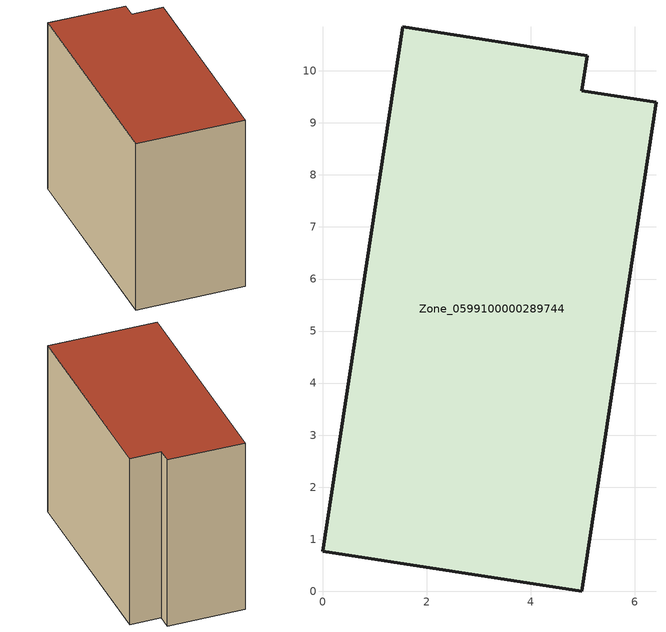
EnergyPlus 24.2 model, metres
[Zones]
Zone_0599100000289744
 floor ground (C_G): 0,0.77 1.54,10.85 5.09,10.29 4.98,9.62 6.41,9.4 4.98,0 z0
 wall outside (C_F): 1.54,10.85 0,0.77 4.98,0 6.41,9.4 4.98,9.62 5.09,10.29 1.54,10.85 z0:8.48
 roof outside (C_R): 0,0.77 4.98,0 6.41,9.4 4.98,9.62 5.09,10.29 1.54,10.85 z8.48
[BUILDING]
Pand.0599100000289744: North Axis=0; Terrain=City; Loads Convergence Tolerance Value=0.04; Temperature Convergence Tolerance Value=0.4; Solar Distribution=FullExterior; Maximum Number of Warmup Days=25; Minimum Number of Warmup Days=1
[Site:Location]
Rotterdam.The.Hague.AP_ZH_NLD Design_Conditions: Latitude=51.96; Longitude=4.45; Time Zone=1; Elevation=-4.5
[SITE:GROUNDTEMPERATURE:BUILDINGSURFACE]
18, 18, 18, 18, 18, 18, 18, 18, 18, 18, 18, 18
[MATERIAL] Thermal Absorptance=0.9; Solar Absorptance=0.7; Visible Absorptance=0.7
Name | Roughness | Thickness | Conductivity | Density | Specific Heat
G.TI.1946 | MediumSmooth | 0.15 | 1 | 540 | 1210
F.TI.1946 | Rough | 0.3 | 0.857143 | 1920 | 840
R.TI.1946 | MediumRough | 0.2 | 0.1 | 1500 | 1000
[CONSTRUCTION]
C_G: G.TI.1946
C_F: F.TI.1946
C_R: R.TI.1946
[ZONE]
Zone_0599100000289744: Type=1; Multiplier=1; Ceiling Height=Autocalculate; Volume=Autocalculate; Floor Area=autocalculate; Part of Total Floor Area=Yes
[ZONEINFILTRATION:DESIGNFLOWRATE]
Infil_Zone_0599100000289744: Zone or ZoneList or Space or SpaceList=Zone_0599100000289744; Schedule=AlwaysOn; Design Flow Rate Calculation Method=Flow/Area; Flow Rate per Floor Area=0.003; Constant Term Coefficient=1; Temperature Term Coefficient=0; Velocity Term Coefficient=0; Velocity Squared Term Coefficient=0
[HVACTEMPLATE:ZONE:IDEALLOADSAIRSYSTEM]
Zone_0599100000289744: Maximum Heating Supply Air Temperature=50; Minimum Cooling Supply Air Temperature=13; Maximum Heating Supply Air Humidity Ratio=0.0156; Minimum Cooling Supply Air Humidity Ratio=0.0077; Heating Limit=NoLimit; Cooling Limit=NoLimit; Dehumidification Control Type=ConstantSensibleHeatRatio; Cooling Sensible Heat Ratio=0.7; Dehumidification Setpoint=60; Humidification Control Type=None; Humidification Setpoint=30; Outdoor Air Method=None; Outdoor Air Flow Rate per Person=0.00944; Outdoor Air Flow Rate per Zone Floor Area=0; Outdoor Air Flow Rate per Zone=0; Demand Controlled Ventilation Type=None; Outdoor Air Economizer Type=NoEconomizer; Heat Recovery Type=None; Sensible Heat Recovery Effectiveness=0.7; Latent Heat Recovery Effectiveness=0.65
[ZONECONTROL:THERMOSTAT]
ThermostatControl_Zone_0599100000289744: Zone or ZoneList=Zone_0599100000289744; Control Type Schedule=DualSetpointControlType; Control 1=Thermostat_Zone_0599100000289744; Temperature Difference Between Cutout And Setpoint=0
[THERMOSTATSETPOINT:DUALSETPOINT]
Thermostat_Zone_0599100000289744: Heating Setpoint Temperature Schedule=HeatingSetpoint_Zone_0599100000289744; Cooling Setpoint Temperature Schedule=CoolingSetpoint_Zone_0599100000289744
[SCHEDULE:COMPACT]
HeatingSetpoint_Zone_0599100000289744: Through: 12/31, For: AllDays, Until: 24:00, 21
CoolingSetpoint_Zone_0599100000289744: Through: 12/31, For: AllDays, Until: 24:00, 24
DualSetpointControlType: Through: 12/31, For: AllDays, Until: 24:00, 4
AlwaysOn: Through: 12/31, For: AllDays, Until: 24:00, 1
